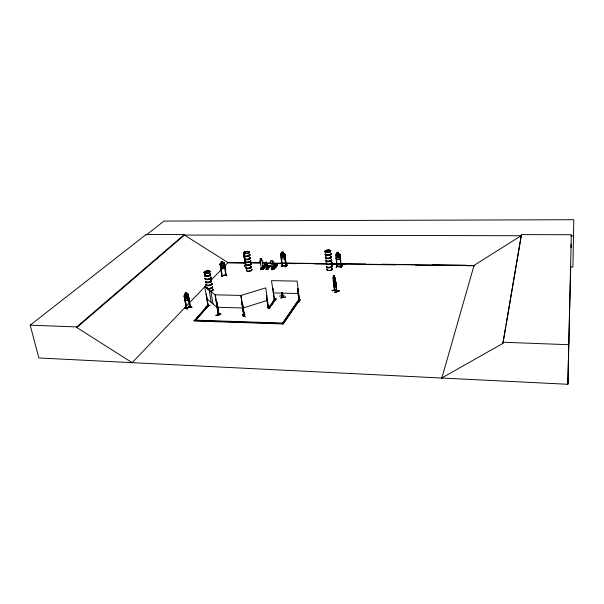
<?xml version="1.0" encoding="UTF-8"?>
<svg xmlns="http://www.w3.org/2000/svg" width="604" height="604" viewBox="0 0 604 604"><rect width="100%" height="100%" fill="white"/><g stroke="black" fill="none" stroke-linecap="round" stroke-linejoin="round"><path stroke-width="0.91" d="M272.102 268.199L272.668 267.882L272.751 269.188L272.125 269.135L271.966 267.904C273.559 268.123 271.37 268.289 272.608 267.806M272.351 268.365L272.51 267.821M263.284 268.418L263.17 267.942L263.442 268.674L261.29 268.652L261.192 267.927L261.434 268.508M273.914 268.848L273.65 268.116L273.733 268.735M207.814 271.264L208.169 271.083M206.251 273.219L205.851 273.31M206.326 273.242L206.681 273.068L206.115 273.076M441.879 377.945L502.913 343.374L521.426 234.631L571.316 234.707L567.828 384.287L132.148 362.672L76.829 327.557L76.678 326.93L184.333 234.556L184.424 235.069L227.987 262.597L245.896 262.816M206.183 273.265L205.873 273.031L206.508 273.106M571.074 247.799L571.15 243.978M570.735 266.5L567.828 384.287L568.085 377.636M568.523 345.85L568.772 339.599M335.832 282.596L335.681 283.956L335.862 282.619M336.081 285.526L335.93 286.892L333.982 285.707M188.886 297.848L188.69 299.524L185.541 300.868L184.9 299.576M276.081 298.852L269.422 307.7L268.493 307.67L275.167 298.829L276.081 298.852L269.475 308.078L268.546 308.055L265.73 287.889L240.815 295.53L243.941 315.749L240.966 295.424L215.296 294.812L218.323 314.835L215.032 294.858L204.718 286.56L208.199 306.243L207.21 299.456M218.248 314.39L218.301 314.82M332.094 290.705L336.466 289.195M336.466 289.392L332.087 290.728M207.127 287.768L205.722 286.983M190.29 306.409L189.83 306.492M190.434 306.817L186.326 308.508L184.182 296.436L184.552 296.277L186.764 308.342M184.681 308.055L187.602 309.225M502.913 343.374L503.389 340.588M503.706 338.731L505.782 326.666M506.099 324.809L521.426 234.631M262.128 267.904C260.618 268.486 263.404 266.221 262.31 268.969M266.643 268.44L266.976 268.236L267.089 269.127M272.306 268.033L272.449 268.289M224.945 266.689L224.665 268.161L221.245 268.825M261.736 268.085L261.932 267.67M261.728 268.168C263.178 267.542 260.264 267.436 261.615 268.999M285.269 257.651L284.945 259.048L281.615 259.01L280.996 257.621M242.498 314.926C250.577 321.026 237.364 310.615 244.847 316.556M221.978 276.813L221.313 275.19M340.082 259.577L340.452 258.195M340.497 258.202L340.12 259.622L336.654 259.592L336.073 258.157L336.654 259.592M333.884 280.807L334.238 279.478L333.589 277.462L334.367 279.237L334.926 278.27L334.963 282.121L333.665 280.226M217.546 315.801L219.486 313.612M244.537 266.311L245.579 265.141M261.63 268.07L261.842 267.761M261.698 267.957L261.864 268.191M441.781 378.293L474.065 265.345L520.64 236.036M272.993 301.381L274.775 299.252M273.197 301.169L274.775 299.04M274.556 299.274L273.257 301.396M336.239 267.527L337.425 265.541L336.05 267.534M327.164 252.223L327.685 252.162L327.149 252.094M328.727 250.532L328.41 250.622M326.824 252.329L327.368 252.336M326.855 252.193L327.187 252.359M327.33 252.208L326.945 252.102M266.538 268.304L266.651 269.127L266.515 268.335L266.945 268.433M186.477 308.561L184.144 295.56L185.42 294.465C183.88 292.774 187.61 291.241 186.712 293.959L187.466 294.171L187.965 296.957L187.512 298.436L186.274 298.972L185.39 298.066L184.892 295.281L185.473 294.495L185.118 292.948L186.455 292.381M275.107 266.236L274.216 266.5L275.016 266.085M274.986 266.349L274.224 266.198M268.478 267.149L268.07 267.368L268.591 267.346M263.82 266.032L264.348 266.372L264.393 265.888M264.726 265.994L264.476 266.341M263.752 266.251L264.627 266.032M282.763 296.881L281.985 295.545M281.539 292.895L281.94 295.696L283.11 297.47L281.819 295.582M281.691 295.726L282.944 297.508L282.325 292.819M332.993 277.145L333.197 276.76L334.563 290.32L334.012 283.729M268.191 308.017L266.356 295.605L268.093 307.942M333.929 280.052L333.408 279.705L333.151 280.105L333.589 284.122M243.918 315.28L244.243 315.069M247.497 251.86L247.3 251.619M245.481 253.582L246.296 253.469M245.466 253.491L246.138 253.31L245.73 253.635M337.357 266.349L341.328 266.273M341.29 266.341L341.373 266.696C338.164 267.195 337.281 266.507 336.866 266.213M341.902 265.594L340.777 267.625L342.174 265.828M340.777 267.625L341.962 265.798M341.018 267.61L342.151 265.805M341.283 266.689L340.867 266.772L339.795 255.182L340.203 255.19L339.795 255.182M341.275 266.273L337.349 266.228L336.896 266.704L335.688 254.344L336.111 253.839C338.338 254.654 335.673 251.113 338.459 252.434L338.587 253.884L340.127 254.375L341.336 266.757M337.334 266.636L337.258 266.288M225.836 274.79L226.304 275.107L221.804 276.028L219.947 263.827L221.411 263.042L221.132 261.623L222.627 261.343L223.714 268.395M206.651 273.159L206.236 272.895M208.191 271.241L208.304 271.294M300.241 299.697L298.829 302.015M338.444 252.457L338.542 253.929L339.327 254.412L339.584 257.07L338.957 258.195L337.583 258.18L336.73 257.04L336.466 254.382L337.16 253.914L337.032 252.472M299.071 300.475L299.441 300.581L298.995 300.581M300.203 299.675L298.791 302.06M336.156 255.213L337.304 266.704M208.614 305.481L195.417 320.535L208.614 305.481L207.723 305.458L194.095 320.951L283.117 323.955L299.388 299.999L298.459 299.977L282.144 323.925L285.835 318.602M283.117 323.955L299.433 300.384L298.504 300.362L286.892 317.085M297.523 288.727L298.006 288.667L299.471 301.041L298.995 301.034L297.568 288.659L299.018 301.026L299.531 300.943L297.093 281.124L271.49 280.656L274.473 300.407L272.917 288.138L272.434 288.199L272.917 288.138M274.495 300.075L274.594 300.316M243.654 253.552L244.024 253.061L243.691 253.589L245.405 265.534L243.812 254.329L244.862 258.965M268.546 308.055L270.214 305.843M272.993 302.159L275.167 298.829M281.894 253.386L280.52 253.891L282.068 265.994L282.536 265.926L282.045 265.594M244.039 315.56L243.684 315.447M243.676 315.462L241.736 302.997L242.174 303.004L244.386 315.575L243.978 315.726M243.457 315.22L244.039 315.031L243.525 315.001M243.186 316.413L244.952 314.163M243.246 316.624L244.914 314.14M273.242 269.512C282.045 261.524 273.476 263.352 271.211 269.49C273.688 271.204 281.215 262.506 275.069 264.733M273.71 269.52L277.47 264.756M285.881 266.877L287.27 265.118L285.617 266.658M273.65 268.116L273.34 269.195L271.506 269.173L271.649 268.101L271.362 269.316L275.024 265.322M273.816 268.116L273.363 268.667L272.948 263.223A1.533 1.336 38.8 0 0 272.714 261.185A1.533 1.336 38.8 0 0 270.66 261.17A1.533 1.336 38.8 0 0 270.932 263.17L271.921 268.659L273.431 268.606C271.928 271.913 275.968 264.899 276.919 264.65L277.334 264.65M276.889 264.567L273.136 269.422M273.287 269.512L277.281 264.431M285.903 265.564L282.453 265.7L285.941 265.549M285.647 266.666L287.043 264.922M275.484 264.733L271.498 269.497L275.741 264.741M271.966 269.505L275.228 265.405L271.634 269.497M271.966 267.904L272.578 267.874M273.393 266.598C279.297 266.16 271.664 267.768 273.778 266.115L275.945 266.281L273.778 266.115M274.118 265.692C280.007 265.247 272.404 266.855 274.503 265.209L276.67 265.375L274.503 265.209M274.782 265.035L275.145 264.409M281.087 266.825L282.702 264.854M266.424 269.301C272.593 260.913 266.507 270.652 266.077 268.757L266.455 268.433L266.243 269.15L267.459 269.158L267.783 268.448L267.504 269.384L270.267 266.19M267.21 269.376L270.011 266.175M267.398 269.376L270.147 265.979L268.47 266.387M267.489 269.376L270.147 265.979M267.519 267.429C270.909 267.081 266.96 268.214 267.783 267.111L269.233 267.217L267.783 267.111M268.017 266.825C271.4 266.47 267.459 267.602 268.282 266.5L269.724 266.613L268.282 266.5M270.932 263.17L270.902 263.208A1.533 1.336 38.8 0 1 270.637 261.2A1.533 1.336 38.8 0 1 272.683 261.215A1.533 1.336 38.8 0 1 272.948 263.223L273.393 268.629M266.236 269.369L268.712 265.964M266.047 269.361L269.007 266.062M242.174 303.004L241.676 303.072M267.474 268.75L267.202 265.103A1.019 0.883 39.1 0 0 266.802 263.616L266.568 262.363M262.529 269.331L265.964 265.088M265.549 265.941L262.8 269.331M265.82 265.768L262.476 269.324M265.851 265.851L262.929 269.346L263.336 267.942M267.127 264.575L263.178 269.339L260.739 269.308L264.786 264.258L264.416 264.877L265.836 264.884M284.469 254.752L284.907 254.692L284.469 254.752L285.918 266.054L284.522 254.692M265.36 264.575L261.441 269.324L265.413 264.567L264.68 264.575M263.17 267.942L262.853 269.014L261.034 268.999L261.358 267.927M262.936 268.433L261.472 268.342M262.982 266.432C268.856 266.002 261.238 267.587 263.382 265.949L265.534 266.115L263.382 265.949M263.737 265.526C269.588 265.096 261.993 266.674 264.129 265.05L266.258 265.065M264.816 264.469L260.875 269.225M261.215 269.324L264.967 264.582M265.254 264.484L261.494 269.316M261.079 269.308L261.192 267.927M281.064 254.662L280.618 254.714L281.064 254.662L282.385 266.009L282.4 265.601M280.913 253.393L284.227 253.446M262.43 262.966L262.461 262.936A1.533 1.321 39.7 0 0 261.857 260.709L261.826 260.747A1.533 1.321 39.7 0 1 262.43 262.966L262.876 268.395M260.399 262.951L260.43 262.921A1.533 1.321 39.7 0 1 260.415 260.702L260.384 260.732A1.533 1.321 39.7 0 0 260.399 262.951L261.441 268.38M261.645 259.176L261.615 259.214A0.77 0.664 39.9 0 0 260.8 258.504A0.77 0.664 39.9 0 0 260.173 259.207L260.203 259.169A0.77 0.664 39.9 0 1 260.83 258.467A0.77 0.664 39.9 0 1 261.645 259.176L261.826 260.747M268.629 266.175L270.282 266.183L267.587 269.308M218.618 314.216L219.033 314.782L217.032 302.332L218.995 314.797M245.586 264.967C242.038 268.395 247.104 264.575 245.352 265.118M194.095 320.951L194.428 320.12L282.408 323.065L282.461 323.465M196.398 318.406L207.791 305.835L208.682 305.858M245.277 265.111L245.745 265.05M243.752 254.39L244.19 254.329M244.771 251.687L246.153 251.702M132.148 362.672L206.538 284.997M211.083 280.241L222.136 268.704M224.084 266.666L228.161 262.415M218.429 314.322L218.044 314.329M328.417 250.494L328.561 250.388M189.89 306.945L190.335 306.757M186.621 307.927L186.447 308.115M221.419 263.08L220.747 263.699L221.162 266.311L222.083 267.285L223.465 267.006L224.031 265.737L223.623 263.125L222.808 262.808L222.582 261.381M76.829 327.557L184.424 235.069L521.395 235.726M222.106 275.462L222.287 275.945L220.437 264.552L220.03 264.635L220.437 264.552M146.968 234.42L164.001 221.064L573.8 219.713L572.894 266.991L570.063 266.96M132.216 362.672L38.807 357.961L30.2 325.178L146.13 234.488L184.333 234.556M334.284 290.154L336.775 291.672L335.061 277.885L335.454 278.572M333.642 280.362L334.004 280.097C332.796 277.44 335.507 278.973 334.812 280.513L335.703 281.524M282.8 297.334L282.219 292.653M283.095 297.447L282.385 292.623M268.131 307.572L268.523 307.444L268.04 307.715M244.288 315.16L243.812 315.197M186.281 308.07L189.837 306.643M186.357 308.508L186.719 308.357L184.552 296.277M336.957 266.636L336.919 266.213M218.572 314.684L219.101 314.692M282.008 265.518L282.408 265.518M189.935 306.689L186.704 308.032M191.853 307.368L188.886 305.941L191.808 307.119M243.503 315.545C243.374 314.276 243.857 316.028 244.356 315.613L242.461 303.117L241.962 303.193L242.461 303.117M185.564 300.807L188.652 299.486M187.791 294.88L188.259 294.767L187.791 294.88L190.018 306.998L187.897 294.926M184.65 296.315L184.182 296.436M184.507 294.88L187.602 293.574M265.994 262.136L265.82 263.631A1.019 0.883 39.1 0 0 265.843 265.088L266.515 268.735L267.723 268.833L267.67 268.44M224.046 263.82L224.484 263.797L224.046 263.82L225.775 275.152L226.206 274.639M221.721 275.552L222.257 275.635M299.365 300.588L299.38 301.034M274.322 266.266L274.933 266.183M274.533 299.863L274.012 300.377M218.89 314.337L218.527 314.329M218.625 314.684L216.534 302.4L217.032 302.332M247.557 251.845L247.519 251.649M282.053 265.518C281.781 267.036 287.632 265.496 285.926 266.047M190.237 306.787L188.154 294.722M333.967 285.745L333.559 284.114M336.066 285.571L335.537 280.233M268.055 307.964L268.448 307.376M269.678 308.667L267.391 306.779L269.678 308.418M338.98 290.735L334.707 292.336L339.108 291M334.843 292.411L339.123 291.03L334.707 292.336M333.408 279.705L335.348 280.822M267.67 306.93L269.716 308.614M334.42 289.663L334.518 289.882M332.223 290.811L336.36 289.339M333.884 284.522L334.684 290.26M336.617 291.136L334.525 290.003M220.702 313.808C218.157 316.073 211.521 316.277 220.717 313.846M216.081 315.545L220.762 314.057M216.058 315.552L220.838 314.118M266.356 295.605L266.772 295.477M334.465 289.686L336.926 291.619L335.288 279.35L336.73 291.672M334.525 277.576L334.42 276.051L333.551 275.59L334.42 276.051M333.695 282.657L333.068 278.044L333.446 278.127M242.702 308.108L267.436 300.347M205.722 306.5L210.252 305.216M206.13 293.937L208.131 306.213M221.902 276.02L221.743 275.62L225.798 274.714M221.834 275.96L226.228 275.062L224.356 262.959M268.508 267.293L268.108 267.308M328.417 261.479L328.002 261.517M207.919 282.506L207.391 282.589M206.394 273.287L205.941 273.265M246.779 262.529L247.346 262.483M247.481 251.574L247.225 251.845M284.19 295.175L279.403 296.126M281.653 293.053L282.045 295.809M285.435 296.972L280.626 297.998L285.488 297.077M225.904 274.261L226.749 275.802M219.954 263.842L221.23 268.901L224.733 268.191L225.035 266.757L224.401 262.929L223.805 262.544L220.369 263.276M222.589 261.404L221.2 261.675L222.31 268.682M222.853 262.748L223.842 262.551M221.494 263.548L222.914 263.321L223.291 265.888L221.91 266.168M208.184 306.032L208.304 305.722M274.05 299.848L274.51 300.294M274.427 300.414L274.042 299.954M570.704 235.824L573.498 235.832M245.065 251.989L245.896 251.996M336.126 253.907L339.539 253.922L340.067 254.42M264.393 264.733L265.813 264.741M274.76 264.892L276.926 265.05L275.492 265.043M266.281 265.209L264.129 265.05M268.455 266.288L269.882 266.296M266.53 268.712L267.489 268.72L267.202 265.103M266.145 269.248L267.708 269.369M230.048 262.438L245.126 262.612M250.773 262.68L260.196 262.793M262.083 262.816L265.851 262.861M280.92 263.042L315.786 263.457M331.8 263.646L365.714 264.054M381.736 264.242L416.594 264.658M432.607 264.854L466.53 265.254M250.607 262.868L260.981 262.997M262.861 263.019L326.017 263.774M331.672 263.842L474.004 265.549M227.829 262.823L245.745 263.042M264.597 263.269L271.196 263.344M273.084 263.367L295.711 263.646M314.563 263.873L326.824 264.016M331.536 264.076L345.677 264.25M365.48 264.484L395.65 264.854M415.446 265.088L445.616 265.458M466.356 265.707L474.842 265.805M273.129 292.925L298.595 293.506M275.213 299.207L276.126 299.229M188.954 306.137L191.845 307.126M217.334 307.27L242.853 307.995M218.595 314.775L219.048 314.699M243.616 315.469L244.069 315.462M194.027 320.558L283.065 323.555M502.89 342.242L568.538 344.695M30.2 325.178L76.678 326.93M340.882 266.349L340.837 266.749M266.1 262.151L266.545 262.385M226.085 274.224L226.968 275.786M186.749 293.891L188.176 293.846L190.388 306.847M184.144 295.56L184.937 299.554M333.151 276.768L335.099 277.916M335.703 283.88L333.823 282.763L335.733 283.94M334.676 289.958L336.858 291.151M223.79 262.589L224.416 262.944M206.772 298.746L217.07 307.323M333.884 280.951L334.45 279.916L335.303 281.796L334.02 278.927L334.072 279.425L334.571 279.712L334.941 278.331L334.352 276.103M281.751 295.424L281.698 295.741M334.79 280.543L335.258 281.29L335.243 285.043L334.465 284.59L333.929 283.155M285.669 266.84L287.013 264.907M220.543 267.58L221.23 268.893M334.692 292.094L338.965 290.705M146.13 234.488L146.228 234.994M206.606 295.869L206.908 297.659M210.939 291.566L212.986 303.918M209.165 290.139L211.211 302.445M242.393 303.057L244.31 315.628M245.133 260.822L245.76 265.534L244.137 254.39M260.203 259.169L260.384 260.732M269.422 307.7L269.475 308.078M267.783 268.448L267.844 268.931L266.409 268.916L266.341 268.433M271.823 268.101L271.898 268.682M271.649 268.101L271.747 268.833M281.373 292.925L281.857 295.9M283.102 252.042L283.261 253.461L284.031 253.929L284.356 256.541L283.789 257.644L282.461 257.629L281.615 256.511L281.283 253.907L281.932 253.446L281.721 251.981L283.14 251.996L283.299 253.416L284.801 253.899L286.319 266.047L284.756 253.922M281.962 265.579L282.015 265.987M298.459 299.977L298.504 300.362M336.103 285.851L336.677 291.649M333.604 275.575L333.733 280.928M333.295 278.18L334.563 290.32M341.192 266.349L341.23 266.779M210.509 277.304A3.065 1.125 -9.2 0 1 208.871 279.32A3.065 1.125 -9.2 0 1 205.096 278.595M210.509 277.508A3.028 1.11 -9.2 0 1 208.886 279.501A3.028 1.11 -9.2 0 1 205.171 278.776M210.917 280.037A3.012 1.11 -9.2 0 1 209.309 282.03A3.012 1.11 -9.2 0 1 205.594 281.305A3.028 1.117 -9.2 0 0 209.324 282.106A3.028 1.117 -9.2 0 0 210.939 280.105M210.962 280.248A3.028 1.117 -9.2 0 1 209.346 282.249A3.028 1.117 -9.2 0 1 205.624 281.517M209.973 274.065A3.073 1.11 -9.1 0 1 209.603 275.635A3.073 1.11 -9.1 0 1 205.496 276.194A3.073 1.11 -9.1 0 1 205.164 274.722M210.418 276.964A3.028 1.11 -9.2 0 1 208.795 278.95A3.028 1.11 -9.2 0 1 205.081 278.233M210.562 274.714A3.028 1.102 -9.1 0 1 206.802 276.451A3.028 1.102 -9.1 0 1 205.232 274.918M209.973 274.269A3.028 1.102 -9.1 0 1 210.358 274.465M210.479 277.138A3.065 1.125 -9.2 0 1 208.841 279.154A3.065 1.125 -9.2 0 1 205.066 278.429M209.95 273.899A3.073 1.11 -9.1 0 1 209.573 275.462A3.073 1.11 -9.1 0 1 205.466 276.028A3.073 1.11 -9.1 0 1 205.141 274.556M209.882 273.718A3.028 1.095 -9.1 0 1 209.512 275.265A3.028 1.095 -9.1 0 1 205.466 275.824A3.028 1.095 -9.1 0 1 205.141 274.375M212.412 286.704A3.05 1.148 -9.3 0 1 210.773 288.448A3.05 1.148 -9.3 0 1 206.832 288.365M206.636 287.791A3.05 1.148 -9.3 0 1 206.847 287.474M211 280.52A3.012 1.11 -9.2 0 1 209.384 282.513A3.012 1.11 -9.2 0 1 205.677 281.789M211.883 283.487A3.058 1.14 -9.2 0 1 209.082 285.473A3.058 1.14 -9.2 0 1 206.304 284.257M212.321 286.364A3.012 1.133 -9.3 0 1 209.558 288.327A3.012 1.133 -9.3 0 1 206.825 287.119M211.876 283.684A3.012 1.125 -9.2 0 1 209.497 285.579A3.012 1.125 -9.2 0 1 206.168 284.756M212.389 286.538A3.05 1.148 -9.3 0 1 210.743 288.282A3.05 1.148 -9.3 0 1 206.802 288.199M206.606 287.934A3.05 1.148 -9.3 0 1 206.817 287.308M211.861 283.321A3.058 1.14 -9.2 0 1 209.052 285.307A3.058 1.14 -9.2 0 1 206.281 284.091M211.785 283.148A3.012 1.125 -9.2 0 1 209.022 285.103A3.012 1.125 -9.2 0 1 206.289 283.903M210.464 291.392A3.012 1.14 -9.3 0 0 212.834 289.475A2.997 1.14 -9.3 0 1 212.419 290.599A2.997 1.14 -9.3 0 1 209.679 291.422A2.99 1.133 -9.3 0 0 213.001 289.671M249.686 257.772A2.869 1.012 -8 0 1 249.671 259.093A2.869 1.012 -8 0 1 246.062 259.758A2.869 1.012 -8 0 1 244.831 258.663M249.694 257.576A2.914 1.027 -8 0 1 249.678 258.912A2.914 1.027 -8 0 1 246.009 259.592A2.914 1.027 -8 0 1 244.771 258.482M245.556 260.988A2.869 1.019 -8 0 0 245.851 262.272A2.877 1.027 -8 0 0 249.505 261.962A2.877 1.027 -8 0 0 250.464 260.566A2.869 1.019 -8 0 1 249.497 261.955A2.869 1.019 -8 0 1 245.851 262.272A2.877 1.027 -8 0 1 245.556 260.996M250.426 260.384A2.861 1.019 -8 0 1 249.467 261.781A2.861 1.019 -8 0 1 245.836 262.106A2.861 1.019 -8 0 1 245.541 260.822A2.877 1.027 -8 0 0 245.836 262.174A2.877 1.027 -8 0 0 249.49 261.849A2.877 1.027 -8 0 0 250.449 260.452M249.241 254.45A2.914 1.019 -8 0 1 249.226 255.779A2.914 1.019 -8 0 1 245.556 256.451A2.914 1.019 -8 0 1 244.31 255.356M249.611 257.251A2.877 1.012 -8 0 1 249.595 258.565A2.877 1.012 -8 0 1 245.987 259.229A2.877 1.012 -8 0 1 244.756 258.142M249.86 255.047A2.877 1.004 -8 0 1 246.779 256.609A2.877 1.004 -8 0 1 244.378 255.537M249.671 257.417A2.914 1.027 -8 0 1 249.482 258.844A2.914 1.027 -8 0 1 245.579 259.373A2.914 1.027 -8 0 1 245.096 258.036M249.218 254.292A2.914 1.019 -8 0 1 249.203 255.613A2.914 1.019 -8 0 1 245.534 256.285A2.914 1.019 -8 0 1 244.288 255.19M249.165 254.118A2.877 1.004 -8 0 1 249.15 255.424A2.877 1.004 -8 0 1 245.526 256.088A2.877 1.004 -8 0 1 244.295 255.009M250.954 266.636A2.861 1.034 -8 0 1 250.947 267.98A2.861 1.034 -8 0 1 247.353 268.652A2.861 1.034 -8 0 1 246.122 267.534M250.962 266.44A2.899 1.049 -8 0 1 250.947 267.806A2.899 1.049 -8 0 1 247.308 268.486A2.899 1.049 -8 0 1 246.062 267.353M251.725 269.407A2.861 1.049 -8.1 0 1 250.773 270.834A2.861 1.049 -8.1 0 1 247.142 271.158A2.861 1.049 -8.1 0 1 246.84 269.837M251.709 269.301A2.861 1.049 -8.1 0 1 250.758 270.728A2.861 1.049 -8.1 0 1 247.127 271.045A2.861 1.049 -8.1 0 1 246.825 269.731M250.494 260.853A2.861 1.019 -8 0 1 249.535 262.249A2.861 1.019 -8 0 1 245.903 262.566A2.861 1.019 -8 0 1 245.609 261.283M250.917 263.525A2.907 1.042 -8 0 1 248.418 265.322A2.907 1.042 -8 0 1 245.609 264.25M250.879 266.115A2.861 1.034 -8 0 1 250.871 267.459A2.861 1.034 -8 0 1 247.278 268.131A2.861 1.034 -8 0 1 246.047 267.013M250.909 263.714A2.861 1.027 -8 0 1 248.81 265.435A2.861 1.027 -8 0 1 245.503 264.711M250.939 266.281A2.899 1.049 -8 0 1 250.924 267.647A2.899 1.049 -8 0 1 247.278 268.327A2.899 1.049 -8 0 1 246.039 267.195M250.894 263.367A2.907 1.042 -8 0 1 248.395 265.164A2.907 1.042 -8 0 1 245.586 264.091M251.053 263.427A2.861 1.027 -8 0 1 247.995 265.013A2.861 1.027 -8 0 1 245.594 263.91M331.302 257.077A2.929 1.065 -5.9 0 1 328.093 258.701A2.929 1.065 -5.9 0 1 325.964 257.289M331.317 256.881A2.967 1.08 -5.9 0 1 328.063 258.527A2.967 1.08 -5.9 0 1 325.911 257.1M331.286 259.546A2.929 1.072 -5.9 0 1 329.135 261.351A2.929 1.072 -5.9 0 1 325.949 260.279M331.279 259.41A2.929 1.072 -5.9 0 1 329.12 261.215A2.929 1.072 -5.9 0 1 325.933 260.143M331.249 259.335A2.914 1.072 -5.9 0 1 329.104 261.132A2.914 1.072 -5.9 0 1 325.941 260.067M330.698 253.438A2.975 1.072 -5.9 0 1 328.508 255.243A2.975 1.072 -5.9 0 1 325.277 254.178M331.241 256.534A2.929 1.065 -5.9 0 1 328.032 258.165A2.929 1.065 -5.9 0 1 325.911 256.753M330.494 256.126A2.929 1.065 -5.9 0 1 330.954 256.307M330.682 253.635A2.937 1.057 -5.9 0 1 328.893 255.356A2.937 1.057 -5.9 0 1 325.231 254.654M331.302 256.715A2.975 1.08 -5.9 0 1 328.048 258.369A2.975 1.08 -5.9 0 1 325.896 256.934M330.539 256.3A2.975 1.08 -5.9 0 1 331.007 256.481M330.682 253.272A2.975 1.072 -5.9 0 1 328.485 255.077A2.975 1.072 -5.9 0 1 325.254 254.02M330.622 253.099A2.937 1.057 -5.9 0 1 328.463 254.88A2.937 1.057 -5.9 0 1 325.277 253.831M331.936 265.919A2.914 1.087 -5.9 0 1 329.792 267.746A2.914 1.087 -5.9 0 1 326.621 266.651M331.951 265.73A2.96 1.102 -5.9 0 1 329.776 267.58A2.96 1.102 -5.9 0 1 326.568 266.47M332.502 268.81A2.914 1.102 -5.9 0 1 329.316 270.479A2.914 1.102 -5.9 0 1 327.187 269.014M331.755 268.387A2.914 1.102 -5.9 0 1 332.215 268.569M332.494 268.704A2.914 1.102 -5.9 0 1 329.301 270.373A2.914 1.102 -5.9 0 1 327.179 268.908M331.739 268.282A2.914 1.102 -5.9 0 1 332.2 268.47M331.309 259.811A2.922 1.072 -5.9 0 1 329.157 261.615A2.922 1.072 -5.9 0 1 325.986 260.543M331.302 259.652A2.929 1.08 -5.9 0 1 329.142 261.457A2.929 1.08 -5.9 0 1 325.956 260.384M331.921 262.785A2.96 1.095 -5.9 0 1 328.682 264.454A2.96 1.095 -5.9 0 1 326.53 263.004M331.883 265.39A2.914 1.087 -5.9 0 1 329.739 267.21A2.914 1.087 -5.9 0 1 326.568 266.122M331.906 262.982A2.922 1.08 -5.9 0 1 328.704 264.627A2.922 1.08 -5.9 0 1 326.583 263.193M331.936 265.564A2.96 1.102 -5.9 0 1 329.761 267.413A2.96 1.102 -5.9 0 1 326.545 266.304M331.906 262.627A2.96 1.095 -5.9 0 1 328.667 264.295A2.96 1.095 -5.9 0 1 326.515 262.838M331.143 262.196A2.96 1.095 -5.9 0 1 331.611 262.385M331.098 262.03A2.922 1.08 -5.9 0 1 331.264 263.48A2.922 1.08 -5.9 0 1 327.36 264.016A2.922 1.08 -5.9 0 1 326.53 262.657M187.912 297.629L187.459 297.832L186.508 296.738L185.609 298.686L186.168 296.526L185.028 295.182L186.364 296.081L187.255 294.224L186.719 296.3L187.912 297.629M335.469 284.703L334.593 282.883L334.02 283.918L334.382 282.453L333.687 280.437L334.51 282.204L335.084 281.238L334.729 282.664L335.469 284.703M284.325 257.108L282.921 255.794C282.627 257.991 280.943 257.153 282.581 255.484L281.487 253.884L282.823 255.167L283.865 253.899L283.17 255.5L284.325 257.108M339.531 257.644L338.112 256.307L336.964 257.674L337.764 255.99L336.677 254.359L338.021 255.673L339.154 254.375L338.376 256.005L339.531 257.644M245.851 265.458L245.413 265.526L245.828 265.443M244.824 258.61L244.197 257.236L244.824 258.61M187.3 297.243L186.062 297.78L185.564 294.994L186.802 294.458L187.3 297.243M186.274 292.804L185.473 293.151L185.556 293.65L186.357 293.302L186.274 292.804M333.4 281.162L333.763 282.815L333.4 281.162M222.378 261.683L221.487 261.864L221.555 262.332L222.453 262.151L222.378 261.683M282.876 252.291L282.023 252.283L282.083 252.751L282.936 252.759L282.876 252.291M338.18 252.736L337.289 252.729L337.334 253.204L338.225 253.212L338.18 252.736M283.321 253.929L281.993 253.914L282.325 256.519L283.646 256.534L283.321 253.929M338.587 254.405L337.206 254.39L337.47 257.047L338.852 257.062L338.587 254.405M334.835 281.049L334.057 280.596L334.344 283.397L335.122 283.85L334.835 281.049M334.238 276.277L333.748 275.99L334.291 276.775L334.238 276.277M334.556 278.112L333.793 277.666L334.08 280.467L334.843 280.92L334.556 278.112M205.209 273.129A3.043 1.095 -9.1 0 0 210.026 271.732A3.043 1.095 -9.1 0 0 205.904 271.136A3.043 1.095 -9.1 0 0 205.209 273.129M205.262 273.393A3.028 1.087 -9.1 0 0 210.064 272.004A3.028 1.087 -9.1 0 0 205.956 271.407A3.028 1.087 -9.1 0 0 205.262 273.393M205.232 273.227A3.043 1.095 -9.1 0 0 210.041 271.83A3.043 1.095 -9.1 0 0 205.919 271.234A3.043 1.095 -9.1 0 0 205.232 273.227M211.136 288.508A3.005 1.133 -9.3 0 0 212.397 286.9A3.012 1.133 -9.3 0 1 211.136 288.508A3.012 1.133 -9.3 0 1 207.285 288.742A3.005 1.133 -9.3 0 0 211.136 288.508M244.945 253.438A2.884 0.997 -7.9 0 0 249.444 252.147A2.884 0.997 -7.9 0 0 245.39 251.642A2.884 0.997 -7.9 0 0 244.945 253.438M244.99 253.695A2.877 0.997 -7.9 0 0 249.467 252.412A2.877 0.997 -7.9 0 0 245.435 251.906A2.877 0.997 -7.9 0 0 244.99 253.695M326.349 252.215A2.937 1.049 -5.9 0 0 330.743 250.909A2.945 1.049 -5.9 0 0 326.349 250.381A2.945 1.049 -5.9 0 0 326.349 252.215A2.945 1.049 -5.9 0 0 330.743 250.902A2.937 1.049 -5.9 0 0 326.356 250.388A2.937 1.049 -5.9 0 0 326.349 252.215M326.379 252.48A2.929 1.049 -5.9 0 0 330.758 251.166A2.929 1.049 -5.9 0 0 326.387 250.652A2.929 1.049 -5.9 0 0 326.379 252.48M326.356 252.321A2.945 1.049 -5.9 0 0 330.758 251.007A2.945 1.049 -5.9 0 0 326.364 250.494A2.945 1.049 -5.9 0 0 326.356 252.321"/></g></svg>
